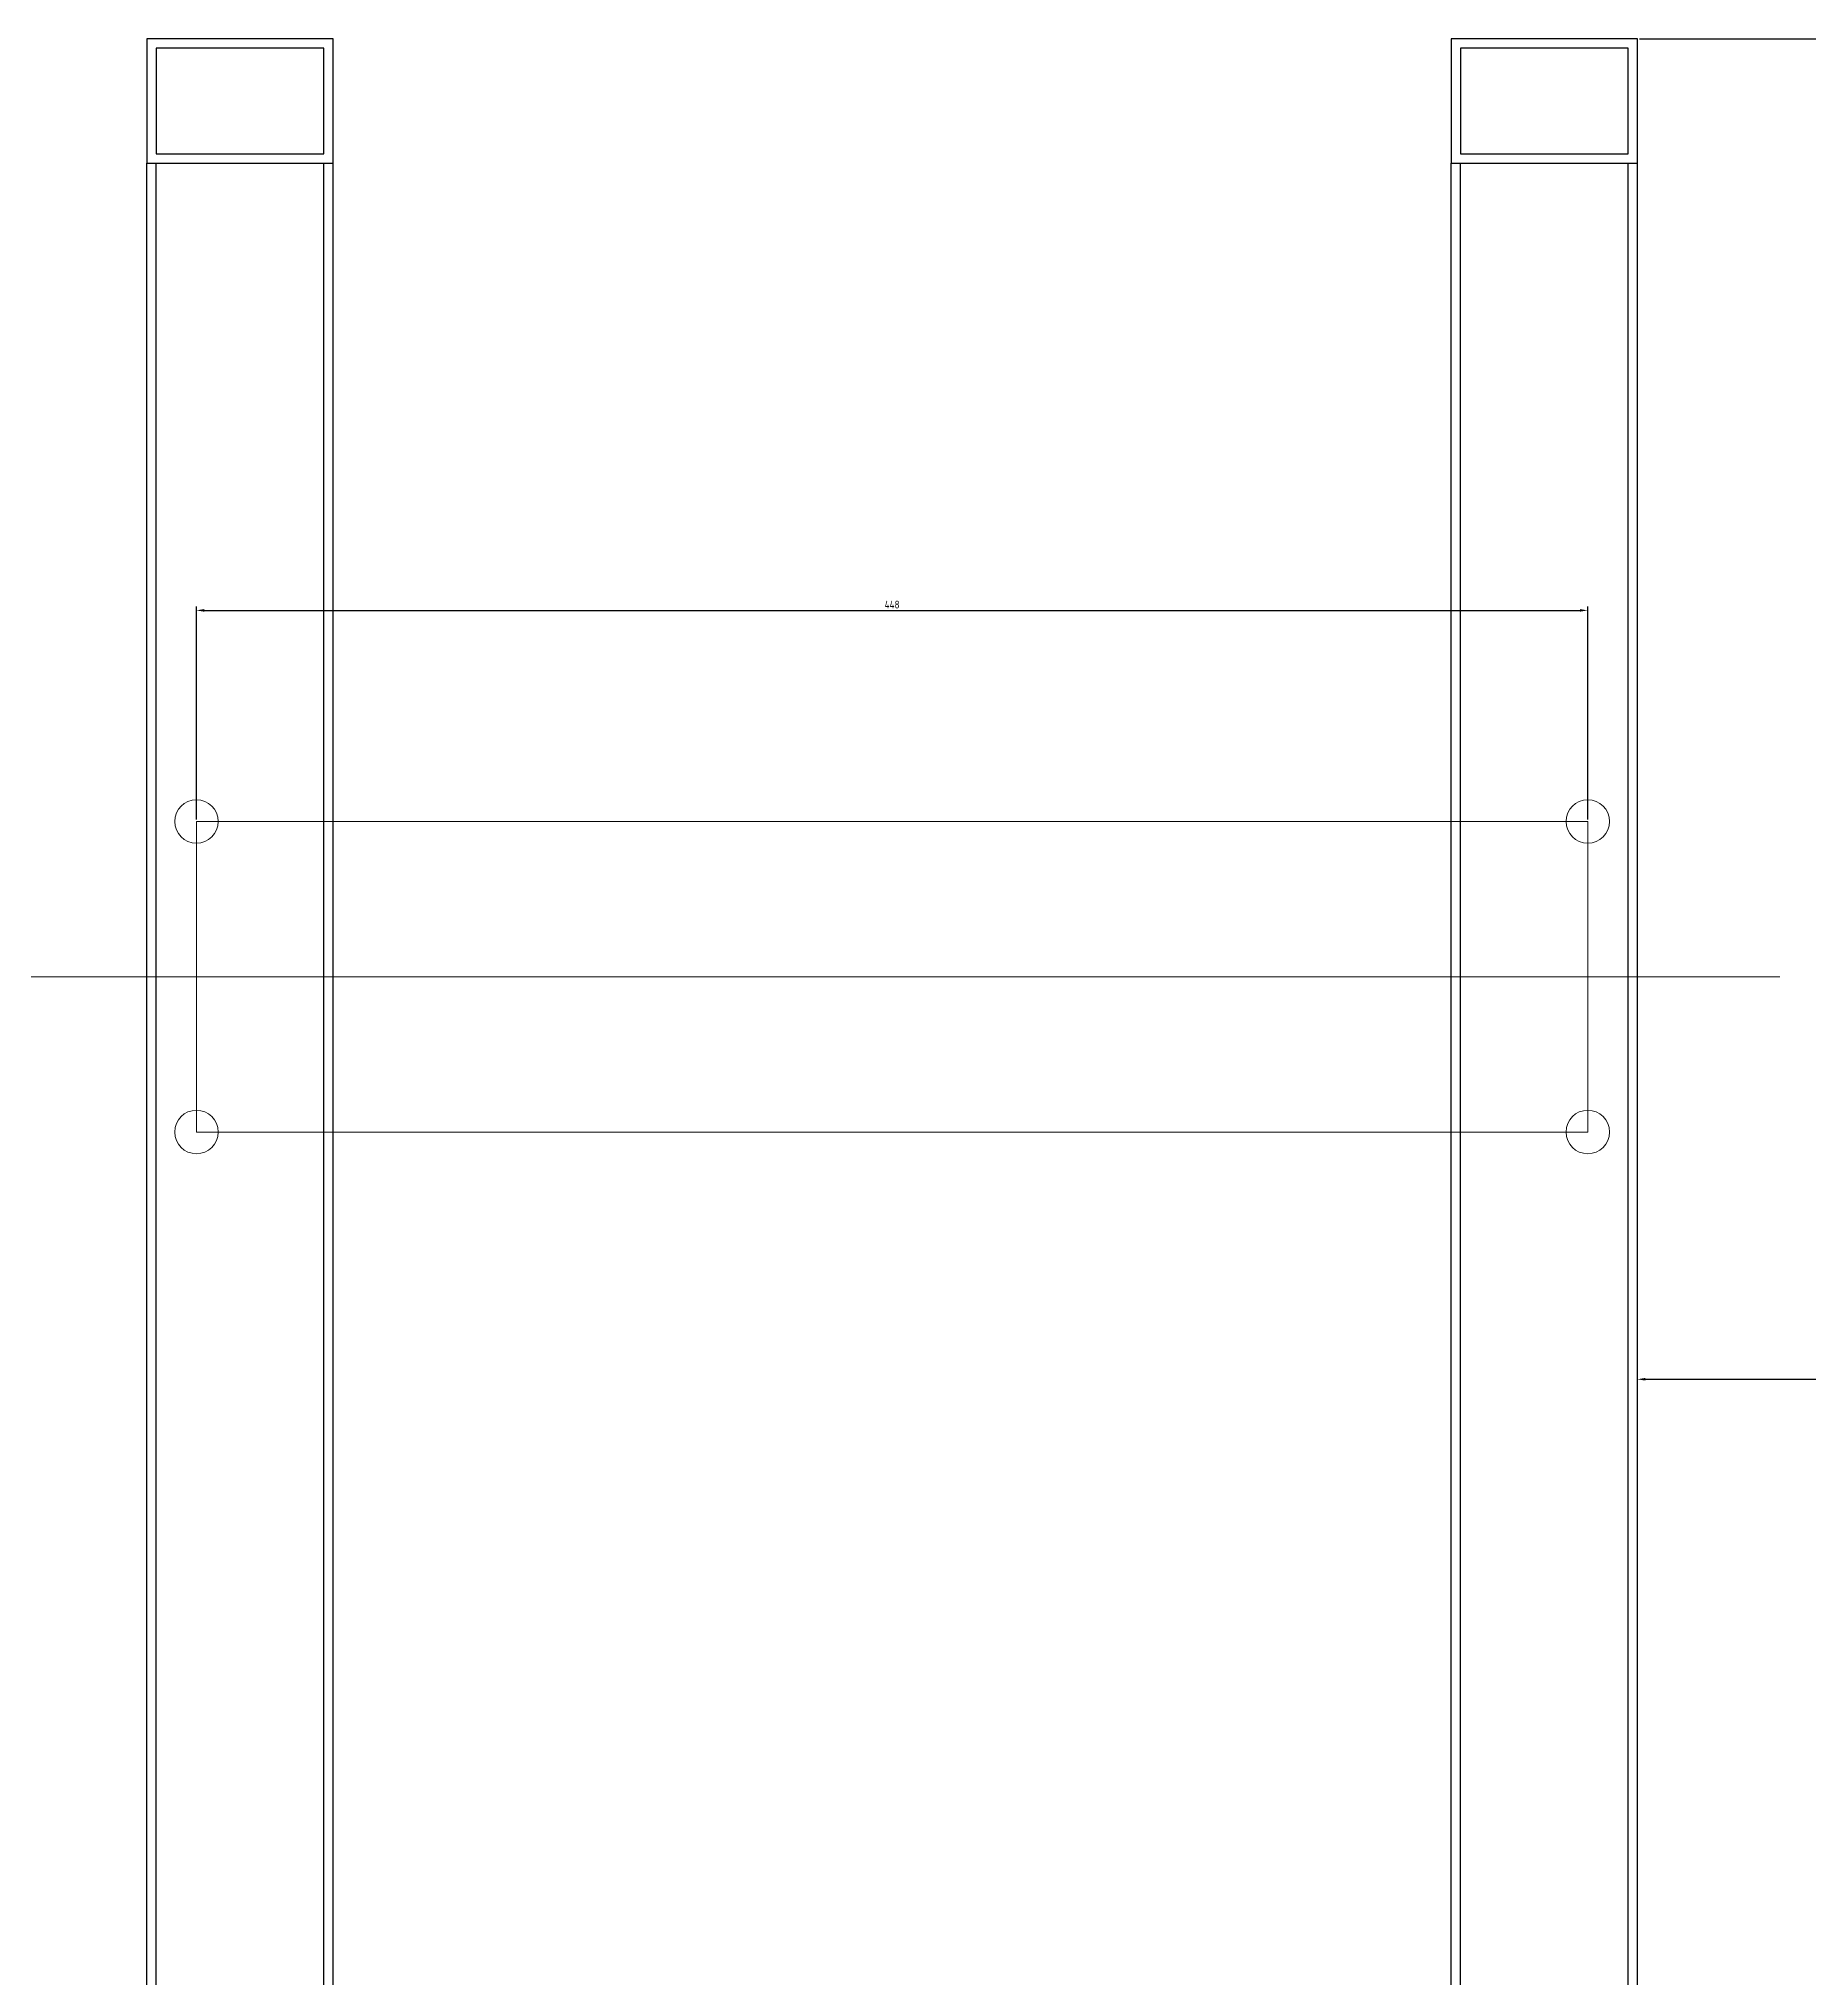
# Model space of a CAD drawing. Extents: x 758840 to 1108724, y -102573 to 143521.
# Drawn here: x 856795 to 857365, y 120674 to 121298 of the extents above; entities that cross this region are included whole.
import ezdxf

# ---------------------------------------------------------------- set-up
doc = ezdxf.new("R2010")
doc.units = 0
doc.header["$LTSCALE"] = 1000
doc.header["$MEASUREMENT"] = 0
for name, color, linetype in [('GEN-DC 中心线', 8, 'Continuous'), ('GEN-DC 虚线', 8, 'Continuous'), ('室外柴油发电-2层', 241, 'Continuous')]:
    doc.layers.add(name, color=color, linetype=linetype)
doc.layers.add('GEN-DC 标注', color=8, linetype='Continuous', lineweight=0)
doc.styles.add('$0$ARCH-DC$0$STANDARD', font='gbenor.shx', dxfattribs={"bigfont": 'gbcbig.shx'})
doc.dimstyles.new('$0$ARCH-DC$0$ISO-25', dxfattribs={"dimtxt": 2.5, "dimasz": 2.5, "dimexe": 1.25, "dimexo": 0.625, "dimtad": 1, "dimtxsty": '$0$ARCH-DC$0$STANDARD', "dimcen": 2.5, "dimadec": 0, "dimazin": 0, "dimtfac": 1, "dimtmove": 0, "dimatfit": 3, "dimfxl": 1, "dimarcsym": 0})

# ---------------------------------------------------------------- blocks, each defined once
blk = doc.blocks.new('*D521')
at = {"layer": 'Defpoints', "color": 0, "transparency": 16777216}
for p in [(8433398.61, -3629142.95), (8432950.61, -3629210.9), (8433398.61, -3629210.9)]:
    blk.add_point(p, dxfattribs=at)
at = {"layer": 'GEN-DC 标注', "color": 0, "lineweight": -2, "transparency": 16777216}
for p, q in [((8432950.61, -3629210.27), (8432950.61, -3629141.7)), ((8432953.11, -3629142.95), (8433396.11, -3629142.95)), ((8433398.61, -3629210.27), (8433398.61, -3629141.7))]:
    blk.add_line(p, q, dxfattribs=at)
at = {"layer": 'GEN-DC 标注', "color": 0, "transparency": 16777216}
for points in [[(8432953.11, -3629142.53), (8432953.11, -3629143.37), (8432950.61, -3629142.95)], [(8433396.11, -3629142.53), (8433396.11, -3629143.37), (8433398.61, -3629142.95)]]:
    blk.add_solid(points, dxfattribs=at)
at = {"layer": 'GEN-DC 标注', "color": 0, "transparency": 16777216, "insert": (8433174.61, -3629141.08), "char_height": 2.5, "attachment_point": 5, "style": '$0$ARCH-DC$0$STANDARD'}
blk.add_mtext('448', dxfattribs=at)
blk = doc.blocks.new('*D557')
at = {"layer": 'Defpoints', "color": 0, "transparency": 16777216}
for p in [(8433414.61, -3628958.91), (8433414.61, -3630350.9), (8433519.39, -3630350.9)]:
    blk.add_point(p, dxfattribs=at)
at = {"layer": 'GEN-DC 标注', "color": 0, "lineweight": -2, "transparency": 16777216}
for p, q in [((8433415.24, -3628958.91), (8433520.64, -3628958.91)), ((8433519.39, -3628961.41), (8433519.39, -3630348.4)), ((8433415.24, -3630350.9), (8433520.64, -3630350.9))]:
    blk.add_line(p, q, dxfattribs=at)
at = {"layer": 'GEN-DC 标注', "color": 0, "transparency": 16777216}
for points in [[(8433518.97, -3628961.41), (8433519.81, -3628961.41), (8433519.39, -3628958.91)], [(8433518.97, -3630348.4), (8433519.81, -3630348.4), (8433519.39, -3630350.9)]]:
    blk.add_solid(points, dxfattribs=at)
at = {"layer": 'GEN-DC 标注', "color": 0, "transparency": 16777216, "insert": (8433517.36, -3629654.9), "char_height": 2.5, "attachment_point": 5, "rotation": 90, "style": '$0$ARCH-DC$0$STANDARD'}
blk.add_mtext('1391,99', dxfattribs=at)
blk = doc.blocks.new('*D562')
at = {"layer": 'Defpoints', "color": 0, "transparency": 16777216}
for p in [(8433784.57, -3629390.51), (8433784.57, -3629517.89), (8433414.61, -3629562.16)]:
    blk.add_point(p, dxfattribs=at)
at = {"layer": 'GEN-DC 标注', "color": 0, "lineweight": -2, "transparency": 16777216}
for p, q in [((8433414.61, -3629561.53), (8433414.61, -3629389.26)), ((8433417.11, -3629390.51), (8433782.07, -3629390.51)), ((8433784.57, -3629517.27), (8433784.57, -3629389.26))]:
    blk.add_line(p, q, dxfattribs=at)
at = {"layer": 'GEN-DC 标注', "color": 0, "transparency": 16777216}
for points in [[(8433417.11, -3629390.09), (8433417.11, -3629390.92), (8433414.61, -3629390.51)], [(8433782.07, -3629390.09), (8433782.07, -3629390.92), (8433784.57, -3629390.51)]]:
    blk.add_solid(points, dxfattribs=at)
at = {"layer": 'GEN-DC 标注', "color": 0, "transparency": 16777216, "insert": (8433599.59, -3629388.48), "char_height": 2.5, "attachment_point": 5, "style": '$0$ARCH-DC$0$STANDARD'}
blk.add_mtext('369,96', dxfattribs=at)
blk = doc.blocks.new('柴发假负载')
for p, q in [((8432934.612, -3630310.899), (8432934.612, -3628998.908)), ((8432994.612, -3630310.899), (8432994.612, -3628998.908)), ((8433354.612, -3630310.899), (8433354.612, -3628998.908)), ((8433414.612, -3630310.899), (8433414.612, -3628998.908))]:
    blk.add_line(p, q)
at = {"lineweight": 30}
for points in [[(8432994.612, -3628958.908), (8432934.612, -3628958.908), (8432934.612, -3628998.908), (8432994.612, -3628998.908)], [(8432991.612, -3628961.908), (8432937.612, -3628961.908), (8432937.612, -3628995.908), (8432991.612, -3628995.908)], [(8433414.612, -3628958.908), (8433354.612, -3628958.908), (8433354.612, -3628998.908), (8433414.612, -3628998.908)], [(8433411.612, -3628961.908), (8433357.612, -3628961.908), (8433357.612, -3628995.908), (8433411.612, -3628995.908)]]:
    blk.add_lwpolyline(points, close=True, dxfattribs=at)
at = {"color": 3, "lineweight": 20}
for centre in [(8432950.612, -3629210.899), (8433398.612, -3629210.899), (8432950.612, -3629310.899), (8433398.612, -3629310.899)]:
    blk.add_circle(centre, 7, dxfattribs=at)
at = {"layer": 'GEN-DC 中心线', "lineweight": 20}
for p, q in [((8432950.612, -3629310.899), (8432950.612, -3629210.899)), ((8432950.612, -3629210.899), (8433398.612, -3629210.899)), ((8433398.612, -3629210.899), (8433398.612, -3629310.899)), ((8433460.511, -3629260.899), (8432798.848, -3629260.899)), ((8433398.612, -3629310.899), (8432950.612, -3629310.899))]:
    blk.add_line(p, q, dxfattribs=at)
at = {"layer": 'GEN-DC 虚线'}
for p, q in [((8432937.612, -3630310.899), (8432937.612, -3628998.908)), ((8432991.612, -3630310.899), (8432991.612, -3628998.908)), ((8433357.612, -3630310.899), (8433357.612, -3628998.908)), ((8433411.612, -3630310.899), (8433411.612, -3628998.908))]:
    blk.add_line(p, q, dxfattribs=at)
at = {"layer": 'GEN-DC 标注'}
for base, p1, p2, angle, picture, middle in [((8433519.391, -3630350.899), (8433414.612, -3628958.908), (8433414.612, -3630350.899), 90, '*D557', (8433517.36, -3629654.904)), ((8433398.612, -3629142.95), (8432950.612, -3629210.899), (8433398.612, -3629210.899), 180, '*D521', (8433174.612, -3629141.075))]:
    dim = blk.add_linear_dim(base=base, p1=p1, p2=p2, angle=angle, dimstyle='$0$ARCH-DC$0$ISO-25', dxfattribs=at)
    dim.commit()
    dim.dimension.update_dxf_attribs({"geometry": picture, "text_midpoint": middle})
dim = blk.add_linear_dim(base=(8433784.569, -3629390.508), p1=(8433414.612, -3629562.155), p2=(8433784.569, -3629517.893), dimstyle='$0$ARCH-DC$0$ISO-25', dxfattribs=at)
dim.commit()
dim.dimension.update_dxf_attribs({"geometry": '*D562', "text_midpoint": (8433599.59, -3629388.477)})

msp = doc.modelspace()

# ---------------------------------------------------------------- block references
at = {"layer": '室外柴油发电-2层'}
msp.add_blockref('柴发假负载', (-7576105, 3750256.89), dxfattribs=at)

doc.saveas('drawing.dxf')
